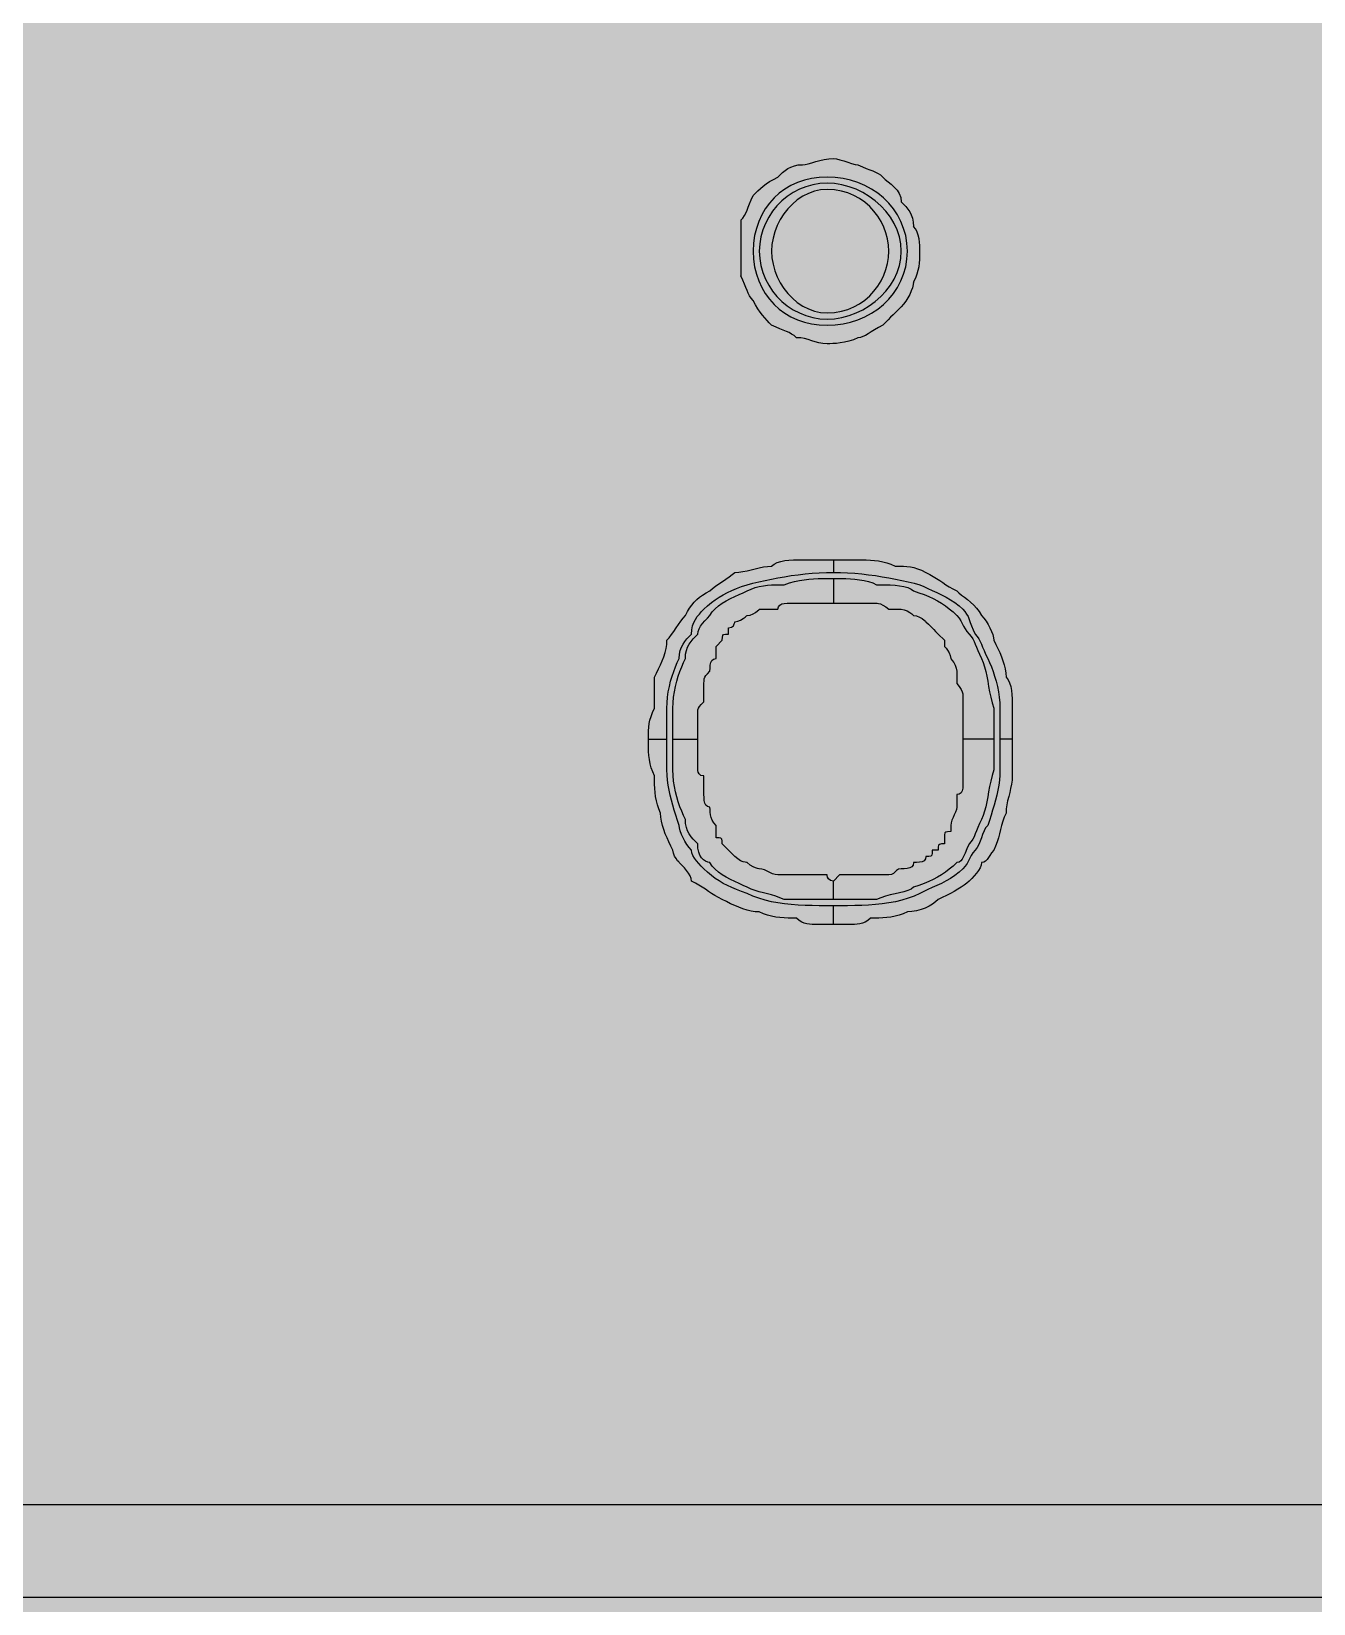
# Model space of a CAD drawing. Header units: millimetres. Extents: x 0 to 966, y -664 to 90.
# Drawn here: x 358.1 to 376.83, y -367.97 to -345 of the extents above; entities that cross this region are included whole.
import ezdxf

# ---------------------------------------------------------------- set-up
doc = ezdxf.new("R2010")
doc.units = ezdxf.units.MM
for name, color, linetype in [('HDL_BODY', 7, 'Continuous'), ('HDL_COLOUR', 7, 'Continuous'), ('HDL_DETAIL', 7, 'Continuous'), ('HDL_PRINT', 7, 'Continuous')]:
    doc.layers.add(name, color=color, linetype=linetype)

# ---------------------------------------------------------------- blocks, each defined once
blk = doc.blocks.new('M_DM04.1_FRONT')
at = {"layer": 'HDL_BODY', "true_color": 0x202126}
blk.add_hatch(color=250, dxfattribs=at).paths.add_polyline_path([(0, 0), (144, 0), (144, 90), (0, 90)])
at = {"layer": 'HDL_BODY', "true_color": 0x2a2a30}
blk.add_hatch(color=250, dxfattribs=at).paths.add_polyline_path([(0.4, 20.52), (143.6, 20.52), (143.6, 68.31), (0.4, 68.31)])
at = {"layer": 'HDL_COLOUR', "true_color": 0x3d4a3a}
for points in [[(120.894, 41.789), (120.888, 41.905), (120.87, 42.017), (120.84, 42.123), (120.8, 42.224), (120.75, 42.32), (120.691, 42.409), (120.622, 42.492), (120.546, 42.568), (120.462, 42.636), (120.372, 42.696), (120.275, 42.749), (120.173, 42.792), (120.066, 42.827), (119.955, 42.852), (119.841, 42.868), (119.723, 42.873), (119.608, 42.868), (119.496, 42.852), (119.39, 42.827), (119.289, 42.792), (119.194, 42.749), (119.105, 42.696), (119.023, 42.636), (118.948, 42.568), (118.88, 42.492), (118.819, 42.409), (118.767, 42.32), (118.724, 42.224), (118.69, 42.123), (118.664, 42.017), (118.649, 41.905), (118.644, 41.789), (118.649, 41.673), (118.664, 41.562), (118.69, 41.455), (118.724, 41.354), (118.767, 41.259), (118.819, 41.17), (118.88, 41.088), (118.948, 41.012), (119.023, 40.944), (119.105, 40.884), (119.194, 40.832), (119.289, 40.788), (119.39, 40.754), (119.496, 40.729), (119.608, 40.713), (119.723, 40.708), (119.841, 40.713), (119.955, 40.729), (120.066, 40.754), (120.173, 40.788), (120.275, 40.832), (120.372, 40.884), (120.462, 40.944), (120.546, 41.012), (120.622, 41.088), (120.691, 41.17), (120.75, 41.259), (120.8, 41.354), (120.84, 41.455), (120.87, 41.562), (120.888, 41.673), (120.894, 41.789)], [(120.806, 41.789), (120.799, 41.896), (120.778, 42), (120.745, 42.1), (120.701, 42.196), (120.646, 42.287), (120.581, 42.373), (120.507, 42.452), (120.426, 42.524), (120.338, 42.588), (120.245, 42.645), (120.146, 42.693), (120.044, 42.731), (119.939, 42.759), (119.832, 42.776), (119.723, 42.782), (119.617, 42.776), (119.513, 42.759), (119.412, 42.731), (119.317, 42.693), (119.226, 42.645), (119.141, 42.588), (119.062, 42.524), (118.99, 42.452), (118.925, 42.373), (118.869, 42.287), (118.821, 42.196), (118.783, 42.1), (118.755, 42), (118.738, 41.896), (118.732, 41.789), (118.738, 41.682), (118.755, 41.578), (118.783, 41.478), (118.821, 41.382), (118.869, 41.291), (118.925, 41.205), (118.99, 41.126), (119.062, 41.054), (119.141, 40.99), (119.226, 40.933), (119.317, 40.886), (119.412, 40.848), (119.513, 40.819), (119.617, 40.802), (119.723, 40.796), (119.832, 40.802), (119.939, 40.819), (120.044, 40.848), (120.146, 40.886), (120.245, 40.933), (120.338, 40.99), (120.426, 41.054), (120.507, 41.126), (120.581, 41.205), (120.646, 41.291), (120.701, 41.382), (120.745, 41.478), (120.778, 41.578), (120.799, 41.682), (120.806, 41.789)], [(120.624, 41.789), (120.619, 41.879), (120.605, 41.968), (120.582, 42.056), (120.55, 42.141), (120.51, 42.223), (120.463, 42.301), (120.407, 42.374), (120.344, 42.442), (120.274, 42.503), (120.197, 42.557), (120.114, 42.603), (120.025, 42.64), (119.93, 42.668), (119.829, 42.685), (119.723, 42.69), (119.628, 42.684), (119.537, 42.664), (119.449, 42.633), (119.366, 42.591), (119.287, 42.539), (119.215, 42.478), (119.149, 42.409), (119.089, 42.333), (119.038, 42.251), (118.994, 42.165), (118.959, 42.074), (118.933, 41.981), (118.917, 41.885), (118.911, 41.789), (118.917, 41.693), (118.933, 41.597), (118.959, 41.504), (118.994, 41.413), (119.038, 41.327), (119.089, 41.245), (119.149, 41.169), (119.215, 41.101), (119.287, 41.04), (119.366, 40.988), (119.449, 40.945), (119.537, 40.914), (119.628, 40.894), (119.723, 40.888), (119.829, 40.894), (119.93, 40.911), (120.025, 40.938), (120.114, 40.975), (120.197, 41.021), (120.274, 41.075), (120.344, 41.136), (120.407, 41.204), (120.463, 41.277), (120.51, 41.355), (120.55, 41.437), (120.582, 41.522), (120.605, 41.61), (120.619, 41.699), (120.624, 41.789)]]:
    blk.add_hatch(color=79, dxfattribs=at).paths.add_polyline_path(points)
at = {"layer": 'HDL_COLOUR', "true_color": 0x97a4b5}
blk.add_hatch(color=253, dxfattribs=at).paths.add_polyline_path([(118.69, 37.333), (118.557, 37.2), (118.29, 37.2), (118.157, 37.067), (118.024, 37.067), (117.358, 36.4), (117.358, 36.267), (117.225, 36.133), (117.225, 35.867), (117.092, 35.733), (117.092, 35.2), (116.958, 35.067), (116.958, 34.267), (117.092, 34.133), (117.092, 33.467), (117.225, 33.333), (117.225, 33.2), (117.358, 33.067), (117.358, 32.933), (117.624, 32.667), (117.624, 32.533), (117.758, 32.4), (117.891, 32.4), (118.024, 32.267), (118.157, 32.267), (118.29, 32.133), (118.557, 32.133), (118.69, 32), (119.223, 32), (119.356, 31.867), (120.155, 31.867), (120.289, 32), (120.688, 32), (120.821, 32.133), (121.221, 32.133), (121.488, 32.4), (121.621, 32.4), (122.154, 32.933), (122.154, 33.067), (122.287, 33.2), (122.287, 33.6), (122.42, 33.733), (122.42, 35.6), (122.287, 35.733), (122.287, 36), (122.154, 36.133), (122.154, 36.267), (122.02, 36.4), (122.02, 36.533), (121.621, 36.933), (121.488, 36.933), (121.221, 37.2), (121.088, 37.2), (120.955, 37.333)])
at = {"layer": 'HDL_PRINT', "true_color": 0xdee1e9}
for points in [[(116.12, 41.518), (116.299, 41.43), (116.296, 41.369), (116.286, 41.309), (116.27, 41.251), (116.246, 41.195), (116.217, 41.143), (116.18, 41.094), (116.136, 41.049), (116.086, 41.01), (116.029, 40.976), (115.991, 40.947), (115.946, 40.925), (115.895, 40.909), (115.838, 40.899), (115.777, 40.892), (115.712, 40.889), (115.646, 40.888), (115.579, 40.888), (115.511, 40.888), (115.445, 40.889), (115.381, 40.892), (115.32, 40.899), (115.264, 40.909), (115.212, 40.925), (115.167, 40.947), (115.128, 40.976), (115.065, 41.01), (115.011, 41.046), (114.964, 41.083), (114.926, 41.124), (114.896, 41.169), (114.875, 41.219), (114.862, 41.275), (114.858, 41.338), (114.829, 41.377), (114.807, 41.422), (114.791, 41.474), (114.781, 41.531), (114.774, 41.592), (114.771, 41.656), (114.77, 41.722), (114.77, 41.789), (114.77, 41.849), (114.771, 41.909), (114.773, 41.97), (114.777, 42.03), (114.785, 42.09), (114.796, 42.151), (114.811, 42.211), (114.832, 42.271), (114.858, 42.331), (114.866, 42.364), (114.887, 42.398), (114.919, 42.432), (114.959, 42.466), (115.003, 42.5), (115.048, 42.534), (115.091, 42.568), (115.128, 42.602), (115.192, 42.631), (115.249, 42.653), (115.302, 42.669), (115.354, 42.679), (115.405, 42.686), (115.458, 42.689), (115.515, 42.69), (115.579, 42.69), (115.646, 42.69), (115.712, 42.689), (115.777, 42.686), (115.838, 42.679), (115.895, 42.669), (115.946, 42.653), (115.991, 42.631), (116.029, 42.602), (116.059, 42.569), (116.089, 42.529), (116.12, 42.485), (116.15, 42.436), (116.18, 42.383), (116.21, 42.328), (116.24, 42.27), (116.27, 42.211), (116.299, 42.151), (116.029, 42.151), (116.023, 42.189), (116.009, 42.228), (115.987, 42.266), (115.958, 42.305), (115.925, 42.343), (115.888, 42.381), (115.849, 42.419), (115.81, 42.453), (115.772, 42.478), (115.733, 42.494), (115.695, 42.504), (115.656, 42.509), (115.617, 42.511), (115.579, 42.511), (115.515, 42.511), (115.459, 42.509), (115.409, 42.506), (115.365, 42.499), (115.325, 42.489), (115.288, 42.472), (115.253, 42.45), (115.22, 42.419), (115.181, 42.381), (115.144, 42.343), (115.11, 42.305), (115.08, 42.266), (115.057, 42.228), (115.043, 42.189), (115.037, 42.151), (115.008, 42.113), (114.986, 42.069), (114.971, 42.021), (114.96, 41.97), (114.954, 41.92), (114.95, 41.871), (114.949, 41.827), (114.949, 41.789), (114.949, 41.726), (114.95, 41.67), (114.954, 41.62), (114.96, 41.575), (114.971, 41.535), (114.986, 41.498), (115.008, 41.463), (115.037, 41.43), (115.041, 41.366), (115.053, 41.31), (115.071, 41.264), (115.094, 41.226), (115.122, 41.196), (115.153, 41.175), (115.186, 41.163), (115.22, 41.159), (115.253, 41.129), (115.288, 41.106), (115.325, 41.09), (115.365, 41.079), (115.409, 41.072), (115.459, 41.069), (115.515, 41.068), (115.579, 41.067), (115.617, 41.068), (115.656, 41.069), (115.695, 41.075), (115.733, 41.084), (115.772, 41.101), (115.81, 41.125), (115.849, 41.159), (115.883, 41.192), (115.917, 41.227), (115.951, 41.264), (115.985, 41.304), (116.018, 41.349), (116.052, 41.398), (116.086, 41.455), (116.12, 41.518)], [(110.804, 31.952), (110.442, 31.952), (110.442, 33.128), (110.409, 33.068), (110.374, 33.021), (110.337, 32.985), (110.297, 32.957), (110.253, 32.933), (110.203, 32.911), (110.147, 32.886), (110.083, 32.857), (110.083, 33.128), (110.121, 33.133), (110.16, 33.148), (110.198, 33.17), (110.237, 33.199), (110.276, 33.232), (110.315, 33.269), (110.354, 33.308), (110.392, 33.313), (110.428, 33.328), (110.462, 33.351), (110.491, 33.38), (110.513, 33.413), (110.528, 33.45), (110.534, 33.487), (110.804, 33.487), (110.804, 31.952)], [(109.451, 32.313), (109.811, 32.313), (109.811, 31.952), (109.451, 31.952), (109.451, 32.313)]]:
    blk.add_hatch(color=254, dxfattribs=at).paths.add_polyline_path(points)
h = blk.add_hatch(color=254, dxfattribs=at)
h.paths.add_polyline_path([(125.039, 40.888), (125.039, 42.69), (125.672, 42.69), (125.743, 42.69), (125.806, 42.69), (125.86, 42.69), (125.909, 42.69), (125.952, 42.69), (125.992, 42.69), (126.03, 42.69), (126.069, 42.658), (126.108, 42.632), (126.147, 42.611), (126.185, 42.592), (126.224, 42.571), (126.262, 42.545), (126.301, 42.511), (126.34, 42.472), (126.377, 42.433), (126.41, 42.395), (126.439, 42.356), (126.461, 42.317), (126.475, 42.279), (126.481, 42.24), (126.511, 42.176), (126.533, 42.119), (126.549, 42.066), (126.56, 42.014), (126.567, 41.963), (126.57, 41.91), (126.572, 41.853), (126.572, 41.789), (126.572, 41.751), (126.57, 41.707), (126.567, 41.658), (126.56, 41.608), (126.549, 41.558), (126.533, 41.51), (126.511, 41.467), (126.481, 41.43), (126.48, 41.391), (126.478, 41.351), (126.474, 41.312), (126.464, 41.274), (126.448, 41.235), (126.425, 41.197), (126.392, 41.159), (126.387, 41.125), (126.372, 41.098), (126.349, 41.077), (126.32, 41.057), (126.286, 41.036), (126.249, 41.01), (126.21, 40.976), (126.203, 40.976), (126.184, 40.973), (126.154, 40.965), (126.118, 40.95), (126.075, 40.925), (126.03, 40.888), (125.986, 40.888), (125.941, 40.888), (125.896, 40.888), (125.851, 40.888), (125.805, 40.888), (125.76, 40.888), (125.039, 40.888)])
h.paths.add_polyline_path([(125.31, 41.067), (125.672, 41.067), (125.743, 41.068), (125.804, 41.069), (125.853, 41.075), (125.892, 41.084), (125.92, 41.101), (125.937, 41.125), (125.942, 41.159), (125.986, 41.159), (126.028, 41.162), (126.065, 41.17), (126.095, 41.185), (126.115, 41.21), (126.122, 41.247), (126.155, 41.252), (126.18, 41.267), (126.201, 41.29), (126.22, 41.319), (126.241, 41.354), (126.267, 41.391), (126.301, 41.43), (126.301, 41.473), (126.301, 41.524), (126.301, 41.579), (126.301, 41.637), (126.301, 41.693), (126.301, 41.745), (126.301, 41.789), (126.301, 41.856), (126.3, 41.923), (126.296, 41.987), (126.29, 42.049), (126.279, 42.106), (126.263, 42.157), (126.24, 42.202), (126.21, 42.24), (126.205, 42.278), (126.19, 42.315), (126.168, 42.349), (126.139, 42.377), (126.106, 42.4), (126.069, 42.414), (126.03, 42.419), (125.997, 42.423), (125.962, 42.434), (125.925, 42.448), (125.885, 42.465), (125.841, 42.482), (125.791, 42.497), (125.735, 42.507), (125.672, 42.511), (125.31, 42.511), (125.31, 41.067)])
h = blk.add_hatch(color=254, dxfattribs=at)
h.paths.add_polyline_path([(108.821, 31.952), (108.821, 32.315), (108.192, 32.315), (108.192, 32.586), (108.821, 33.487), (109.092, 33.487), (109.092, 32.586), (109.272, 32.586), (109.272, 32.315), (109.092, 32.315), (109.092, 31.952), (108.821, 31.952)])
h.paths.add_polyline_path([(108.821, 32.586), (108.821, 33.037), (108.46, 32.586), (108.821, 32.586)])
at = {"layer": 'HDL_DETAIL', "color": 251, "true_color": 0x52555c}
for points in [[(118.461, 42.24), (118.492, 42.274), (118.516, 42.309), (118.535, 42.346), (118.553, 42.387), (118.57, 42.431), (118.59, 42.481), (118.614, 42.538), (118.644, 42.602), (118.677, 42.635), (118.712, 42.669), (118.749, 42.703), (118.789, 42.737), (118.834, 42.771), (118.883, 42.805), (118.939, 42.839), (119.003, 42.873), (119.037, 42.906), (119.072, 42.939), (119.109, 42.969), (119.149, 42.996), (119.194, 43.019), (119.244, 43.037), (119.3, 43.049), (119.365, 43.053), (119.402, 43.057), (119.447, 43.067), (119.498, 43.082), (119.555, 43.099), (119.617, 43.115), (119.681, 43.13), (119.747, 43.14), (119.815, 43.144), (119.858, 43.139), (119.909, 43.126), (119.965, 43.108), (120.023, 43.089), (120.079, 43.071), (120.13, 43.058), (120.173, 43.053), (120.238, 43.023), (120.294, 42.999), (120.344, 42.979), (120.389, 42.962), (120.429, 42.945), (120.466, 42.926), (120.501, 42.903), (120.535, 42.873), (120.572, 42.839), (120.615, 42.803), (120.66, 42.766), (120.704, 42.725), (120.744, 42.68), (120.776, 42.63), (120.798, 42.574), (120.806, 42.511), (120.839, 42.477), (120.871, 42.441), (120.902, 42.404), (120.929, 42.364), (120.952, 42.32), (120.97, 42.271), (120.981, 42.215), (120.985, 42.151)], [(118.461, 42.24), (118.461, 42.176), (118.461, 42.119), (118.461, 42.066), (118.461, 42.014), (118.461, 41.963), (118.461, 41.91), (118.461, 41.853), (118.461, 41.789)], [(121.077, 41.789), (121.077, 41.827), (121.075, 41.871), (121.072, 41.92), (121.065, 41.97), (121.054, 42.021), (121.038, 42.069), (121.016, 42.113), (120.985, 42.151)], [(118.461, 41.789), (118.461, 41.745), (118.461, 41.693), (118.461, 41.637), (118.461, 41.579), (118.461, 41.524), (118.461, 41.473), (118.461, 41.43)], [(120.985, 41.338), (121.016, 41.402), (121.038, 41.459), (121.054, 41.513), (121.065, 41.564), (121.072, 41.615), (121.075, 41.668), (121.077, 41.725), (121.077, 41.789)], [(120.985, 41.338), (120.981, 41.3), (120.97, 41.256), (120.952, 41.208), (120.929, 41.157), (120.902, 41.107), (120.871, 41.058), (120.839, 41.014), (120.806, 40.976), (120.767, 40.938), (120.728, 40.9), (120.689, 40.861), (120.65, 40.823), (120.612, 40.784), (120.573, 40.746), (120.535, 40.708), (120.472, 40.674), (120.416, 40.641), (120.366, 40.61), (120.321, 40.582), (120.281, 40.559), (120.243, 40.541), (120.208, 40.529), (120.173, 40.525), (120.106, 40.496), (120.04, 40.474), (119.976, 40.458), (119.915, 40.448), (119.859, 40.442), (119.807, 40.438), (119.762, 40.437), (119.723, 40.437), (119.66, 40.441), (119.603, 40.451), (119.549, 40.465), (119.498, 40.481), (119.447, 40.497), (119.394, 40.511), (119.337, 40.521), (119.273, 40.525), (119.239, 40.556), (119.204, 40.579), (119.167, 40.599), (119.127, 40.617), (119.082, 40.634), (119.032, 40.654), (118.976, 40.678), (118.911, 40.708), (118.878, 40.741), (118.845, 40.776), (118.811, 40.813), (118.778, 40.853), (118.744, 40.898), (118.71, 40.948), (118.677, 41.004), (118.644, 41.067), (118.614, 41.102), (118.59, 41.137), (118.57, 41.174), (118.553, 41.214), (118.535, 41.259), (118.516, 41.309), (118.492, 41.365), (118.461, 41.43)], [(117.111, 34.66), (117.111, 34.724), (117.113, 34.782), (117.116, 34.835), (117.123, 34.886), (117.133, 34.937), (117.15, 34.99), (117.172, 35.047), (117.202, 35.111), (117.202, 35.179), (117.202, 35.246), (117.202, 35.31), (117.202, 35.372), (117.202, 35.429), (117.202, 35.481), (117.202, 35.526), (117.202, 35.564), (117.232, 35.624), (117.261, 35.684), (117.288, 35.744), (117.314, 35.804), (117.336, 35.864), (117.355, 35.924), (117.369, 35.984), (117.379, 36.043), (117.382, 36.103), (117.415, 36.141), (117.449, 36.186), (117.482, 36.234), (117.516, 36.285), (117.55, 36.335), (117.584, 36.383), (117.618, 36.428), (117.653, 36.466), (117.682, 36.522), (117.713, 36.573), (117.745, 36.619), (117.779, 36.66), (117.817, 36.698), (117.858, 36.733), (117.904, 36.765), (117.955, 36.795), (118.011, 36.825), (118.049, 36.859), (118.094, 36.894), (118.142, 36.928), (118.192, 36.962), (118.243, 36.996), (118.291, 37.029), (118.335, 37.063), (118.373, 37.096), (118.433, 37.099), (118.493, 37.108), (118.553, 37.12), (118.612, 37.134), (118.672, 37.149), (118.732, 37.164), (118.792, 37.176), (118.852, 37.184), (118.911, 37.187), (118.95, 37.218), (118.995, 37.24), (119.047, 37.257), (119.104, 37.267), (119.165, 37.274), (119.23, 37.277), (119.296, 37.279), (119.365, 37.279)], [(119.365, 37.279), (119.428, 37.279), (119.485, 37.279), (119.539, 37.279), (119.59, 37.279), (119.641, 37.279), (119.694, 37.279), (119.751, 37.279), (119.815, 37.279)], [(119.815, 37.279), (119.815, 37.096)], [(119.815, 37.279), (119.858, 37.279), (119.89, 37.279), (119.917, 37.279), (119.949, 37.279), (119.994, 37.279), (120.048, 37.279), (120.097, 37.279), (120.137, 37.279), (120.164, 37.279), (120.173, 37.279)], [(120.173, 37.279), (120.234, 37.279), (120.295, 37.278), (120.355, 37.275), (120.415, 37.271), (120.475, 37.263), (120.535, 37.252), (120.595, 37.236), (120.655, 37.215), (120.715, 37.187), (120.778, 37.187), (120.836, 37.186), (120.889, 37.183), (120.94, 37.176), (120.991, 37.165), (121.044, 37.149), (121.101, 37.126), (121.165, 37.096), (121.222, 37.067), (121.273, 37.037), (121.321, 37.007), (121.367, 36.977), (121.412, 36.947), (121.458, 36.916), (121.506, 36.886), (121.558, 36.856), (121.615, 36.825), (121.648, 36.795), (121.687, 36.765), (121.729, 36.733), (121.773, 36.698), (121.818, 36.66), (121.863, 36.619), (121.905, 36.573), (121.943, 36.522), (121.977, 36.466), (122.011, 36.428), (122.043, 36.383), (122.074, 36.335), (122.101, 36.285), (122.124, 36.234), (122.141, 36.186), (122.152, 36.141), (122.156, 36.103), (122.186, 36.043), (122.216, 35.984), (122.243, 35.924), (122.269, 35.864), (122.291, 35.804), (122.309, 35.744), (122.324, 35.684), (122.333, 35.624), (122.336, 35.564), (122.366, 35.526), (122.388, 35.481), (122.405, 35.429), (122.415, 35.372), (122.422, 35.31), (122.425, 35.246), (122.427, 35.179), (122.427, 35.111), (122.427, 35.047), (122.427, 34.99), (122.427, 34.937), (122.427, 34.886), (122.427, 34.835), (122.427, 34.782), (122.427, 34.724), (122.427, 34.66)], [(117.382, 34.66), (117.382, 34.724), (117.382, 34.782), (117.382, 34.835), (117.382, 34.886), (117.382, 34.937), (117.382, 34.99), (117.382, 35.047), (117.382, 35.111), (117.384, 35.192), (117.392, 35.272), (117.403, 35.352), (117.419, 35.43), (117.437, 35.506), (117.459, 35.579), (117.482, 35.649), (117.508, 35.716), (117.534, 35.778), (117.561, 35.835), (117.565, 35.899), (117.577, 35.954), (117.595, 36.004), (117.618, 36.048), (117.645, 36.088), (117.675, 36.125), (117.708, 36.16), (117.741, 36.195), (117.745, 36.258), (117.756, 36.314), (117.774, 36.364), (117.798, 36.409), (117.825, 36.45), (117.856, 36.487), (117.889, 36.523), (117.923, 36.557), (117.977, 36.608), (118.032, 36.655), (118.087, 36.697), (118.144, 36.735), (118.204, 36.77), (118.266, 36.802), (118.331, 36.833), (118.4, 36.861), (118.474, 36.889), (118.553, 36.916), (118.637, 36.937), (118.725, 36.958), (118.815, 36.978), (118.908, 36.997), (119.003, 37.016), (119.1, 37.033), (119.199, 37.048), (119.3, 37.062), (119.401, 37.074), (119.504, 37.083), (119.607, 37.09), (119.711, 37.095), (119.815, 37.096)], [(117.47, 34.66), (117.47, 34.724), (117.47, 34.782), (117.47, 34.835), (117.47, 34.886), (117.47, 34.937), (117.47, 34.99), (117.47, 35.047), (117.47, 35.111), (117.473, 35.192), (117.48, 35.272), (117.492, 35.352), (117.508, 35.43), (117.527, 35.506), (117.549, 35.579), (117.573, 35.649), (117.599, 35.716), (117.625, 35.778), (117.653, 35.835), (117.656, 35.899), (117.668, 35.954), (117.685, 36.004), (117.708, 36.048), (117.735, 36.088), (117.765, 36.125), (117.798, 36.16), (117.832, 36.195), (117.837, 36.234), (117.852, 36.272), (117.875, 36.311), (117.904, 36.349), (117.937, 36.388), (117.974, 36.427), (118.011, 36.466), (118.044, 36.517), (118.085, 36.564), (118.135, 36.606), (118.19, 36.644), (118.249, 36.68), (118.311, 36.712), (118.374, 36.742), (118.436, 36.771), (118.496, 36.798), (118.553, 36.825), (118.612, 36.852), (118.672, 36.873), (118.732, 36.889), (118.792, 36.901), (118.852, 36.908), (118.912, 36.913), (118.973, 36.915), (119.033, 36.916), (119.094, 36.916), (119.173, 36.941), (119.247, 36.961), (119.318, 36.976), (119.387, 36.988), (119.454, 36.996), (119.522, 37.002), (119.591, 37.005), (119.662, 37.007), (119.736, 37.008), (119.815, 37.008)], [(119.723, 37.096), (119.815, 37.096)], [(119.815, 37.096), (119.815, 37.096), (119.918, 37.095), (120.022, 37.09), (120.125, 37.083), (120.228, 37.074), (120.329, 37.062), (120.429, 37.048), (120.528, 37.033), (120.625, 37.016), (120.72, 36.997), (120.813, 36.978), (120.904, 36.958), (120.992, 36.937), (121.077, 36.916), (121.133, 36.889), (121.194, 36.861), (121.258, 36.833), (121.324, 36.802), (121.391, 36.77), (121.459, 36.735), (121.525, 36.697), (121.589, 36.655), (121.65, 36.608), (121.706, 36.557), (121.736, 36.523), (121.76, 36.487), (121.78, 36.45), (121.797, 36.409), (121.814, 36.364), (121.833, 36.314), (121.856, 36.258), (121.886, 36.195), (121.916, 36.16), (121.94, 36.125), (121.959, 36.088), (121.977, 36.048), (121.994, 36.004), (122.014, 35.954), (122.038, 35.899), (122.068, 35.835), (122.095, 35.778), (122.121, 35.716), (122.146, 35.649), (122.169, 35.579), (122.191, 35.506), (122.21, 35.43), (122.225, 35.352), (122.237, 35.272), (122.245, 35.192), (122.247, 35.111), (122.247, 35.047), (122.247, 34.99), (122.247, 34.937), (122.247, 34.886), (122.247, 34.835), (122.247, 34.782), (122.247, 34.724), (122.247, 34.66)], [(119.815, 37.008), (119.815, 37.008), (119.871, 37.008), (119.932, 37.007), (119.996, 37.005), (120.062, 37.002), (120.129, 36.996), (120.197, 36.988), (120.263, 36.976), (120.327, 36.961), (120.388, 36.941), (120.444, 36.916), (120.507, 36.916), (120.574, 36.915), (120.644, 36.913), (120.714, 36.908), (120.781, 36.901), (120.844, 36.889), (120.901, 36.873), (120.949, 36.852), (120.985, 36.825), (121.064, 36.798), (121.138, 36.771), (121.207, 36.742), (121.272, 36.712), (121.334, 36.68), (121.394, 36.644), (121.451, 36.606), (121.507, 36.564), (121.561, 36.517), (121.615, 36.466), (121.649, 36.427), (121.675, 36.388), (121.696, 36.349), (121.716, 36.311), (121.737, 36.272), (121.763, 36.234), (121.797, 36.195), (121.827, 36.16), (121.85, 36.125), (121.869, 36.088), (121.886, 36.048), (121.903, 36.004), (121.923, 35.954), (121.947, 35.899), (121.977, 35.835), (122.002, 35.778), (122.022, 35.716), (122.039, 35.649), (122.054, 35.579), (122.068, 35.506), (122.081, 35.43), (122.096, 35.352), (122.112, 35.272), (122.132, 35.192), (122.156, 35.111), (122.156, 35.047), (122.156, 34.99), (122.156, 34.937), (122.156, 34.886), (122.156, 34.835), (122.156, 34.782), (122.156, 34.724), (122.156, 34.66)], [(119.815, 37.008), (119.815, 36.645)], [(117.832, 34.66), (117.832, 34.705), (117.832, 34.737), (117.832, 34.765), (117.832, 34.797), (117.832, 34.843), (117.832, 34.895), (117.832, 34.944), (117.832, 34.984), (117.832, 35.012), (117.832, 35.022), (117.832, 35.06), (117.835, 35.088), (117.843, 35.111), (117.859, 35.134), (117.885, 35.163), (117.923, 35.202), (117.923, 35.293), (117.923, 35.303), (117.923, 35.33), (117.923, 35.37), (117.923, 35.419), (117.923, 35.473), (117.924, 35.512), (117.926, 35.54), (117.934, 35.564), (117.949, 35.587), (117.974, 35.615), (118.011, 35.653), (118.012, 35.698), (118.015, 35.741), (118.023, 35.778), (118.038, 35.808), (118.064, 35.828), (118.103, 35.835), (118.103, 35.924), (118.103, 36.015), (118.191, 36.103), (118.192, 36.148), (118.197, 36.175), (118.21, 36.189), (118.237, 36.194), (118.282, 36.195), (118.282, 36.286), (118.327, 36.295), (118.354, 36.317), (118.367, 36.343), (118.373, 36.365), (118.373, 36.374), (118.417, 36.381), (118.459, 36.398), (118.496, 36.42), (118.526, 36.442), (118.545, 36.459), (118.553, 36.466), (118.598, 36.473), (118.64, 36.489), (118.677, 36.511), (118.706, 36.533), (118.725, 36.55), (118.732, 36.557), (118.777, 36.557), (118.823, 36.557), (118.867, 36.557), (118.912, 36.557), (118.957, 36.557), (119.003, 36.557), (119.01, 36.594), (119.03, 36.619), (119.059, 36.634), (119.096, 36.642), (119.138, 36.645), (119.182, 36.645), (119.227, 36.645), (119.26, 36.645), (119.287, 36.645), (119.319, 36.645), (119.365, 36.645), (119.453, 36.645), (119.498, 36.645), (119.53, 36.645), (119.558, 36.645), (119.59, 36.645), (119.635, 36.645), (119.723, 36.645), (119.815, 36.645)], [(119.815, 36.645), (119.903, 36.645), (119.994, 36.645), (120.048, 36.645), (120.097, 36.645), (120.137, 36.645), (120.164, 36.645), (120.173, 36.645), (120.219, 36.645), (120.265, 36.645), (120.31, 36.645), (120.355, 36.645), (120.4, 36.645), (120.444, 36.645), (120.451, 36.645), (120.471, 36.642), (120.501, 36.634), (120.538, 36.619), (120.58, 36.594), (120.624, 36.557), (120.669, 36.557), (120.701, 36.557), (120.729, 36.557), (120.761, 36.557), (120.806, 36.557), (120.85, 36.55), (120.892, 36.533), (120.929, 36.511), (120.959, 36.489), (120.978, 36.473), (120.985, 36.466), (121.03, 36.459), (121.073, 36.442), (121.109, 36.42), (121.139, 36.398), (121.158, 36.381), (121.165, 36.374), (121.204, 36.337), (121.232, 36.309), (121.256, 36.286), (121.279, 36.262), (121.307, 36.234), (121.344, 36.195), (121.436, 36.103), (121.436, 36.015), (121.442, 36.008), (121.459, 35.988), (121.481, 35.958), (121.503, 35.921), (121.52, 35.879), (121.527, 35.835), (121.533, 35.828), (121.55, 35.808), (121.571, 35.778), (121.592, 35.741), (121.608, 35.698), (121.615, 35.653), (121.615, 35.609), (121.615, 35.578), (121.615, 35.55), (121.615, 35.518), (121.615, 35.473), (121.653, 35.428), (121.679, 35.386), (121.695, 35.349), (121.703, 35.32), (121.706, 35.3), (121.706, 35.293), (121.706, 35.202), (121.706, 35.157), (121.706, 35.125), (121.706, 35.097), (121.706, 35.066), (121.706, 35.022), (121.706, 35.012), (121.706, 34.984), (121.706, 34.944), (121.706, 34.895), (121.706, 34.843), (121.706, 34.797), (121.706, 34.765), (121.706, 34.737), (121.706, 34.705), (121.706, 34.66)], [(119.815, 31.952), (119.769, 31.952), (119.737, 31.952), (119.71, 31.952), (119.679, 31.952), (119.635, 31.952), (119.544, 31.952), (119.505, 31.953), (119.466, 31.955), (119.428, 31.96), (119.389, 31.97), (119.351, 31.986), (119.312, 32.01), (119.273, 32.044), (119.213, 32.044), (119.153, 32.045), (119.093, 32.047), (119.033, 32.052), (118.973, 32.06), (118.912, 32.071), (118.852, 32.087), (118.792, 32.108), (118.732, 32.135), (118.672, 32.138), (118.612, 32.147), (118.553, 32.161), (118.493, 32.18), (118.433, 32.202), (118.372, 32.228), (118.312, 32.255), (118.251, 32.285), (118.191, 32.315), (118.134, 32.345), (118.083, 32.375), (118.035, 32.405), (117.989, 32.435), (117.944, 32.465), (117.899, 32.495), (117.85, 32.525), (117.798, 32.556), (117.741, 32.586), (117.736, 32.624), (117.721, 32.662), (117.699, 32.701), (117.67, 32.74), (117.637, 32.779), (117.6, 32.818), (117.561, 32.857), (117.555, 32.864), (117.538, 32.883), (117.516, 32.913), (117.494, 32.949), (117.477, 32.992), (117.47, 33.037), (117.441, 33.097), (117.412, 33.157), (117.384, 33.217), (117.359, 33.277), (117.336, 33.338), (117.318, 33.398), (117.303, 33.459), (117.294, 33.519), (117.291, 33.579), (117.264, 33.639), (117.244, 33.699), (117.229, 33.758), (117.218, 33.819), (117.21, 33.879), (117.206, 33.939), (117.203, 33.999), (117.203, 34.06), (117.202, 34.121), (117.175, 34.181), (117.154, 34.241), (117.138, 34.3), (117.127, 34.36), (117.119, 34.42), (117.115, 34.48), (117.112, 34.54), (117.111, 34.6), (117.111, 34.66)], [(117.111, 34.66), (117.202, 34.66), (117.291, 34.66), (117.382, 34.66)], [(119.815, 32.223), (119.815, 32.223), (119.711, 32.224), (119.607, 32.224), (119.504, 32.226), (119.401, 32.229), (119.3, 32.234), (119.199, 32.241), (119.1, 32.252), (119.003, 32.266), (118.908, 32.284), (118.815, 32.307), (118.725, 32.334), (118.637, 32.367), (118.553, 32.406), (118.474, 32.433), (118.4, 32.46), (118.331, 32.489), (118.266, 32.519), (118.204, 32.552), (118.144, 32.587), (118.087, 32.625), (118.032, 32.668), (117.977, 32.714), (117.923, 32.766), (117.884, 32.805), (117.847, 32.843), (117.813, 32.882), (117.784, 32.92), (117.761, 32.959), (117.746, 32.998), (117.741, 33.037), (117.708, 33.075), (117.675, 33.119), (117.645, 33.167), (117.618, 33.218), (117.595, 33.268), (117.577, 33.317), (117.565, 33.361), (117.561, 33.399), (117.537, 33.472), (117.512, 33.546), (117.489, 33.619), (117.467, 33.692), (117.447, 33.766), (117.429, 33.84), (117.413, 33.914), (117.4, 33.987), (117.39, 34.061), (117.384, 34.135), (117.382, 34.209), (117.382, 34.247), (117.382, 34.293), (117.382, 34.344), (117.382, 34.401), (117.382, 34.462), (117.382, 34.526), (117.382, 34.593), (117.382, 34.66)], [(117.47, 34.66), (117.832, 34.66)], [(119.815, 32.315), (119.815, 32.315), (119.736, 32.315), (119.662, 32.315), (119.591, 32.315), (119.522, 32.315), (119.454, 32.315), (119.387, 32.315), (119.318, 32.315), (119.247, 32.315), (119.173, 32.315), (119.094, 32.315), (119.033, 32.342), (118.973, 32.364), (118.912, 32.382), (118.852, 32.398), (118.792, 32.413), (118.732, 32.429), (118.672, 32.447), (118.612, 32.468), (118.553, 32.495), (118.496, 32.522), (118.436, 32.55), (118.374, 32.579), (118.311, 32.609), (118.249, 32.641), (118.19, 32.677), (118.135, 32.715), (118.085, 32.758), (118.044, 32.805), (118.011, 32.857), (117.978, 32.861), (117.946, 32.874), (117.916, 32.895), (117.889, 32.924), (117.865, 32.962), (117.848, 33.009), (117.836, 33.064), (117.832, 33.128), (117.798, 33.161), (117.765, 33.196), (117.735, 33.233), (117.708, 33.273), (117.685, 33.318), (117.668, 33.368), (117.656, 33.424), (117.653, 33.487), (117.625, 33.544), (117.599, 33.605), (117.573, 33.671), (117.549, 33.741), (117.527, 33.814), (117.508, 33.89), (117.492, 33.968), (117.48, 34.047), (117.473, 34.128), (117.47, 34.209), (117.47, 34.247), (117.47, 34.293), (117.47, 34.344), (117.47, 34.401), (117.47, 34.462), (117.47, 34.526), (117.47, 34.593), (117.47, 34.66)], [(119.815, 32.586), (119.77, 32.595), (119.743, 32.617), (119.729, 32.643), (119.724, 32.665), (119.723, 32.674), (119.635, 32.674), (119.59, 32.674), (119.544, 32.674), (119.499, 32.674), (119.454, 32.674), (119.409, 32.674), (119.365, 32.674), (119.319, 32.674), (119.287, 32.674), (119.26, 32.674), (119.227, 32.674), (119.182, 32.674), (119.13, 32.674), (119.081, 32.674), (119.04, 32.674), (119.013, 32.674), (119.003, 32.674), (118.964, 32.679), (118.925, 32.692), (118.887, 32.71), (118.848, 32.73), (118.81, 32.747), (118.771, 32.761), (118.732, 32.766), (118.725, 32.766), (118.706, 32.769), (118.677, 32.777), (118.64, 32.793), (118.598, 32.818), (118.553, 32.857), (118.545, 32.857), (118.526, 32.86), (118.496, 32.868), (118.459, 32.883), (118.417, 32.908), (118.373, 32.945), (118.282, 33.037), (118.191, 33.128), (118.19, 33.171), (118.185, 33.197), (118.172, 33.211), (118.146, 33.216), (118.103, 33.216), (118.103, 33.27), (118.103, 33.32), (118.103, 33.361), (118.103, 33.389), (118.103, 33.399), (118.069, 33.437), (118.045, 33.475), (118.028, 33.514), (118.019, 33.552), (118.013, 33.591), (118.012, 33.629), (118.011, 33.667), (117.974, 33.674), (117.949, 33.694), (117.934, 33.724), (117.926, 33.762), (117.924, 33.804), (117.923, 33.85), (117.923, 33.86), (117.923, 33.887), (117.923, 33.927), (117.923, 33.976), (117.923, 34.029), (117.923, 34.121), (117.879, 34.13), (117.852, 34.152), (117.838, 34.178), (117.833, 34.2), (117.832, 34.209), (117.832, 34.255), (117.832, 34.3), (117.832, 34.345), (117.832, 34.39), (117.832, 34.435), (117.832, 34.48), (117.832, 34.49), (117.832, 34.518), (117.832, 34.558), (117.832, 34.607), (117.832, 34.66)], [(122.156, 34.66), (122.156, 34.593), (122.156, 34.526), (122.156, 34.462), (122.156, 34.401), (122.156, 34.344), (122.156, 34.293), (122.156, 34.247), (122.156, 34.209), (122.132, 34.128), (122.112, 34.047), (122.096, 33.968), (122.081, 33.89), (122.068, 33.814), (122.054, 33.741), (122.039, 33.671), (122.022, 33.605), (122.002, 33.544), (121.977, 33.487), (121.947, 33.424), (121.923, 33.368), (121.903, 33.318), (121.886, 33.273), (121.869, 33.233), (121.85, 33.196), (121.827, 33.161), (121.797, 33.128), (121.763, 33.055), (121.737, 32.994), (121.716, 32.945), (121.696, 32.906), (121.675, 32.879), (121.649, 32.862), (121.615, 32.857), (121.561, 32.805), (121.507, 32.758), (121.451, 32.715), (121.394, 32.677), (121.334, 32.641), (121.272, 32.609), (121.207, 32.579), (121.138, 32.55), (121.064, 32.522), (120.985, 32.495), (120.949, 32.468), (120.901, 32.447), (120.844, 32.429), (120.781, 32.413), (120.714, 32.398), (120.644, 32.382), (120.574, 32.364), (120.507, 32.342), (120.444, 32.315), (120.381, 32.315), (120.313, 32.315), (120.241, 32.315), (120.167, 32.315), (120.092, 32.315), (120.018, 32.315), (119.946, 32.315), (119.878, 32.315), (119.815, 32.315)], [(121.706, 34.66), (121.706, 34.607), (121.706, 34.558), (121.706, 34.518), (121.706, 34.49), (121.706, 34.48), (121.706, 34.435), (121.706, 34.39), (121.706, 34.345), (121.706, 34.3), (121.706, 34.255), (121.706, 34.209), (121.706, 34.121), (121.706, 34.029), (121.706, 33.984), (121.703, 33.942), (121.695, 33.905), (121.679, 33.876), (121.653, 33.857), (121.615, 33.85), (121.615, 33.796), (121.615, 33.746), (121.615, 33.705), (121.615, 33.677), (121.615, 33.667), (121.61, 33.629), (121.597, 33.591), (121.58, 33.552), (121.561, 33.514), (121.544, 33.475), (121.532, 33.437), (121.527, 33.399), (121.527, 33.308), (121.482, 33.307), (121.455, 33.302), (121.441, 33.288), (121.436, 33.261), (121.436, 33.216), (121.436, 33.128), (121.391, 33.127), (121.364, 33.122), (121.35, 33.108), (121.345, 33.081), (121.344, 33.037), (121.256, 33.037), (121.255, 32.992), (121.25, 32.965), (121.236, 32.951), (121.209, 32.946), (121.165, 32.945), (121.158, 32.908), (121.139, 32.883), (121.109, 32.868), (121.073, 32.86), (121.03, 32.857), (120.985, 32.857), (120.978, 32.818), (120.959, 32.793), (120.929, 32.777), (120.892, 32.769), (120.85, 32.766), (120.806, 32.766), (120.767, 32.759), (120.738, 32.742), (120.715, 32.72), (120.691, 32.698), (120.662, 32.681), (120.624, 32.674), (120.571, 32.674), (120.522, 32.674), (120.482, 32.674), (120.454, 32.674), (120.444, 32.674), (120.4, 32.674), (120.355, 32.674), (120.31, 32.674), (120.265, 32.674), (120.219, 32.674), (120.173, 32.674), (120.085, 32.674), (119.994, 32.674), (119.903, 32.674), (119.815, 32.586)], [(122.247, 34.66), (122.247, 34.593), (122.247, 34.526), (122.247, 34.462), (122.247, 34.401), (122.247, 34.344), (122.247, 34.293), (122.247, 34.247), (122.247, 34.209), (122.245, 34.135), (122.239, 34.061), (122.229, 33.987), (122.216, 33.914), (122.2, 33.84), (122.181, 33.766), (122.161, 33.692), (122.139, 33.619), (122.116, 33.546), (122.092, 33.472), (122.068, 33.399), (122.038, 33.361), (122.014, 33.317), (121.994, 33.268), (121.977, 33.218), (121.959, 33.167), (121.94, 33.119), (121.916, 33.075), (121.886, 33.037), (121.853, 32.998), (121.827, 32.959), (121.807, 32.92), (121.787, 32.882), (121.766, 32.843), (121.74, 32.805), (121.706, 32.766), (121.65, 32.714), (121.589, 32.668), (121.525, 32.625), (121.459, 32.587), (121.391, 32.552), (121.324, 32.519), (121.258, 32.489), (121.194, 32.46), (121.133, 32.433), (121.077, 32.406), (120.992, 32.367), (120.904, 32.334), (120.813, 32.307), (120.72, 32.284), (120.625, 32.266), (120.528, 32.252), (120.429, 32.241), (120.329, 32.234), (120.228, 32.229), (120.125, 32.226), (120.022, 32.224), (119.918, 32.224), (119.815, 32.223)], [(122.427, 34.66), (122.427, 34.6), (122.427, 34.54), (122.427, 34.48), (122.427, 34.42), (122.427, 34.36), (122.427, 34.3), (122.427, 34.241), (122.427, 34.181), (122.427, 34.121), (122.424, 34.06), (122.415, 33.999), (122.403, 33.939), (122.389, 33.879), (122.374, 33.819), (122.359, 33.758), (122.347, 33.699), (122.339, 33.639), (122.336, 33.579), (122.309, 33.519), (122.288, 33.459), (122.27, 33.398), (122.255, 33.338), (122.24, 33.277), (122.224, 33.217), (122.206, 33.157), (122.184, 33.097), (122.156, 33.037), (122.123, 32.998), (122.098, 32.961), (122.077, 32.928), (122.058, 32.899), (122.037, 32.877), (122.011, 32.862), (121.977, 32.857), (121.972, 32.818), (121.957, 32.779), (121.934, 32.74), (121.905, 32.701), (121.872, 32.662), (121.835, 32.624), (121.797, 32.586), (121.764, 32.556), (121.724, 32.525), (121.68, 32.495), (121.631, 32.465), (121.578, 32.435), (121.523, 32.405), (121.465, 32.375), (121.405, 32.345), (121.344, 32.315), (121.307, 32.281), (121.262, 32.248), (121.211, 32.218), (121.155, 32.191), (121.094, 32.168), (121.029, 32.15), (120.962, 32.139), (120.894, 32.135), (120.834, 32.108), (120.775, 32.087), (120.715, 32.071), (120.655, 32.06), (120.595, 32.052), (120.535, 32.047), (120.476, 32.045), (120.416, 32.044), (120.356, 32.044), (120.317, 32.01), (120.278, 31.986), (120.239, 31.97), (120.2, 31.96), (120.162, 31.955), (120.123, 31.953), (120.085, 31.952), (120.04, 31.952), (119.994, 31.952), (119.949, 31.952), (119.904, 31.952), (119.859, 31.952), (119.815, 31.952)], [(122.156, 34.66), (121.706, 34.66)], [(122.427, 34.66), (122.336, 34.66), (122.247, 34.66)], [(119.815, 32.315), (119.815, 32.586)], [(119.815, 31.952), (119.815, 32.223)], [(119.903, 32.223), (119.815, 32.223)], [(143.781, 23.472), (0, 23.472)], [(143.781, 22.118), (0, 22.118)]]:
    blk.add_lwpolyline(points, dxfattribs=at)
for points in [[(120.894, 41.789), (120.888, 41.905), (120.87, 42.017), (120.84, 42.123), (120.8, 42.224), (120.75, 42.32), (120.691, 42.409), (120.622, 42.492), (120.546, 42.568), (120.462, 42.636), (120.372, 42.696), (120.275, 42.749), (120.173, 42.792), (120.066, 42.827), (119.955, 42.852), (119.841, 42.868), (119.723, 42.873), (119.608, 42.868), (119.496, 42.852), (119.39, 42.827), (119.289, 42.792), (119.194, 42.749), (119.105, 42.696), (119.023, 42.636), (118.948, 42.568), (118.88, 42.492), (118.819, 42.409), (118.767, 42.32), (118.724, 42.224), (118.69, 42.123), (118.664, 42.017), (118.649, 41.905), (118.644, 41.789), (118.649, 41.673), (118.664, 41.562), (118.69, 41.455), (118.724, 41.354), (118.767, 41.259), (118.819, 41.17), (118.88, 41.088), (118.948, 41.012), (119.023, 40.944), (119.105, 40.884), (119.194, 40.832), (119.289, 40.788), (119.39, 40.754), (119.496, 40.729), (119.608, 40.713), (119.723, 40.708), (119.841, 40.713), (119.955, 40.729), (120.066, 40.754), (120.173, 40.788), (120.275, 40.832), (120.372, 40.884), (120.462, 40.944), (120.546, 41.012), (120.622, 41.088), (120.691, 41.17), (120.75, 41.259), (120.8, 41.354), (120.84, 41.455), (120.87, 41.562), (120.888, 41.673), (120.894, 41.789)], [(120.806, 41.789), (120.799, 41.896), (120.778, 42), (120.745, 42.1), (120.701, 42.196), (120.646, 42.287), (120.581, 42.373), (120.507, 42.452), (120.426, 42.524), (120.338, 42.588), (120.245, 42.645), (120.146, 42.693), (120.044, 42.731), (119.939, 42.759), (119.832, 42.776), (119.723, 42.782), (119.617, 42.776), (119.513, 42.759), (119.412, 42.731), (119.317, 42.693), (119.226, 42.645), (119.141, 42.588), (119.062, 42.524), (118.99, 42.452), (118.925, 42.373), (118.869, 42.287), (118.821, 42.196), (118.783, 42.1), (118.755, 42), (118.738, 41.896), (118.732, 41.789), (118.738, 41.682), (118.755, 41.578), (118.783, 41.478), (118.821, 41.382), (118.869, 41.291), (118.925, 41.205), (118.99, 41.126), (119.062, 41.054), (119.141, 40.99), (119.226, 40.933), (119.317, 40.886), (119.412, 40.848), (119.513, 40.819), (119.617, 40.802), (119.723, 40.796), (119.832, 40.802), (119.939, 40.819), (120.044, 40.848), (120.146, 40.886), (120.245, 40.933), (120.338, 40.99), (120.426, 41.054), (120.507, 41.126), (120.581, 41.205), (120.646, 41.291), (120.701, 41.382), (120.745, 41.478), (120.778, 41.578), (120.799, 41.682), (120.806, 41.789)], [(120.624, 41.789), (120.619, 41.879), (120.605, 41.968), (120.582, 42.056), (120.55, 42.141), (120.51, 42.223), (120.463, 42.301), (120.407, 42.374), (120.344, 42.442), (120.274, 42.503), (120.197, 42.557), (120.114, 42.603), (120.025, 42.64), (119.93, 42.668), (119.829, 42.685), (119.723, 42.69), (119.628, 42.684), (119.537, 42.664), (119.449, 42.633), (119.366, 42.591), (119.287, 42.539), (119.215, 42.478), (119.149, 42.409), (119.089, 42.333), (119.038, 42.251), (118.994, 42.165), (118.959, 42.074), (118.933, 41.981), (118.917, 41.885), (118.911, 41.789), (118.917, 41.693), (118.933, 41.597), (118.959, 41.504), (118.994, 41.413), (119.038, 41.327), (119.089, 41.245), (119.149, 41.169), (119.215, 41.101), (119.287, 41.04), (119.366, 40.988), (119.449, 40.945), (119.537, 40.914), (119.628, 40.894), (119.723, 40.888), (119.829, 40.894), (119.93, 40.911), (120.025, 40.938), (120.114, 40.975), (120.197, 41.021), (120.274, 41.075), (120.344, 41.136), (120.407, 41.204), (120.463, 41.277), (120.51, 41.355), (120.55, 41.437), (120.582, 41.522), (120.605, 41.61), (120.619, 41.699), (120.624, 41.789)]]:
    blk.add_lwpolyline(points, close=True, dxfattribs=at)

msp = doc.modelspace()

# ---------------------------------------------------------------- block references
msp.add_blockref('M_DM04.1_FRONT', (250, -390))

doc.saveas('drawing.dxf')
